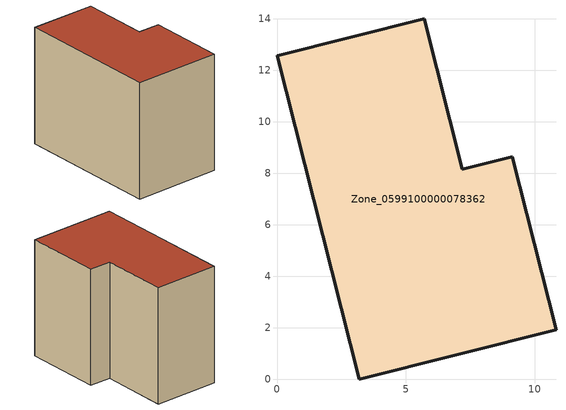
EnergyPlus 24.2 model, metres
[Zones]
Zone_0599100000078362
 floor ground (C_G): 3.19,0 0,12.57 5.71,14 7.18,8.16 9.13,8.64 10.82,1.92 z0
 wall outside (C_F): 3.19,0 10.82,1.92 9.13,8.64 7.18,8.16 5.71,14 0,12.57 3.19,0 z0:10.46
 roof outside (C_R): 0,12.57 3.19,0 10.82,1.92 9.13,8.64 7.18,8.16 5.71,14 z10.46
[BUILDING]
Pand.0599100000078362: North Axis=0; Terrain=City; Loads Convergence Tolerance Value=0.04; Temperature Convergence Tolerance Value=0.4; Solar Distribution=FullExterior; Maximum Number of Warmup Days=25; Minimum Number of Warmup Days=1
[Site:Location]
Rotterdam.The.Hague.AP_ZH_NLD Design_Conditions: Latitude=51.96; Longitude=4.45; Time Zone=1; Elevation=-4.5
[SITE:GROUNDTEMPERATURE:BUILDINGSURFACE]
18, 18, 18, 18, 18, 18, 18, 18, 18, 18, 18, 18
[MATERIAL] Thermal Absorptance=0.9; Solar Absorptance=0.7; Visible Absorptance=0.7
Name | Roughness | Thickness | Conductivity | Density | Specific Heat
G.TC.1992-2005 | MediumSmooth | 0.15 | 0.06 | 540 | 1210
F.TC.1992-2005 | Rough | 0.3 | 0.12 | 1920 | 840
R.TC.1992-2005 | MediumRough | 0.2 | 0.08 | 1500 | 1000
[CONSTRUCTION]
C_G: G.TC.1992-2005
C_F: F.TC.1992-2005
C_R: R.TC.1992-2005
[ZONE]
Zone_0599100000078362: Type=1; Multiplier=1; Ceiling Height=Autocalculate; Volume=Autocalculate; Floor Area=autocalculate; Part of Total Floor Area=Yes
[ZONEINFILTRATION:DESIGNFLOWRATE]
Infil_Zone_0599100000078362: Zone or ZoneList or Space or SpaceList=Zone_0599100000078362; Schedule=AlwaysOn; Design Flow Rate Calculation Method=Flow/Area; Flow Rate per Floor Area=0.0015; Constant Term Coefficient=1; Temperature Term Coefficient=0; Velocity Term Coefficient=0; Velocity Squared Term Coefficient=0
[HVACTEMPLATE:ZONE:IDEALLOADSAIRSYSTEM]
Zone_0599100000078362: Maximum Heating Supply Air Temperature=50; Minimum Cooling Supply Air Temperature=13; Maximum Heating Supply Air Humidity Ratio=0.0156; Minimum Cooling Supply Air Humidity Ratio=0.0077; Heating Limit=NoLimit; Cooling Limit=NoLimit; Dehumidification Control Type=ConstantSensibleHeatRatio; Cooling Sensible Heat Ratio=0.7; Dehumidification Setpoint=60; Humidification Control Type=None; Humidification Setpoint=30; Outdoor Air Method=None; Outdoor Air Flow Rate per Person=0.00944; Outdoor Air Flow Rate per Zone Floor Area=0; Outdoor Air Flow Rate per Zone=0; Demand Controlled Ventilation Type=None; Outdoor Air Economizer Type=NoEconomizer; Heat Recovery Type=None; Sensible Heat Recovery Effectiveness=0.7; Latent Heat Recovery Effectiveness=0.65
[ZONECONTROL:THERMOSTAT]
ThermostatControl_Zone_0599100000078362: Zone or ZoneList=Zone_0599100000078362; Control Type Schedule=DualSetpointControlType; Control 1=Thermostat_Zone_0599100000078362; Temperature Difference Between Cutout And Setpoint=0
[THERMOSTATSETPOINT:DUALSETPOINT]
Thermostat_Zone_0599100000078362: Heating Setpoint Temperature Schedule=HeatingSetpoint_Zone_0599100000078362; Cooling Setpoint Temperature Schedule=CoolingSetpoint_Zone_0599100000078362
[SCHEDULE:COMPACT]
HeatingSetpoint_Zone_0599100000078362: Through: 12/31, For: AllDays, Until: 24:00, 21
CoolingSetpoint_Zone_0599100000078362: Through: 12/31, For: AllDays, Until: 24:00, 24
DualSetpointControlType: Through: 12/31, For: AllDays, Until: 24:00, 4
AlwaysOn: Through: 12/31, For: AllDays, Until: 24:00, 1
